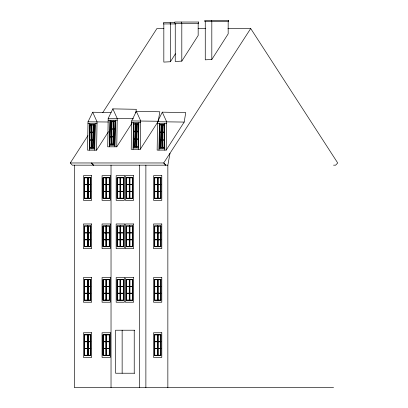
<?xml version="1.0" encoding="UTF-8"?>
<svg xmlns="http://www.w3.org/2000/svg" width="408" height="408" viewBox="0 0 408 408"><rect width="100%" height="100%" fill="white"/><g stroke="black" fill="none" stroke-linecap="round" stroke-linejoin="round"><path stroke-width="0.61" d="M111.078 112.567L92.677 112.226L88.006 121.808L87.552 150.169L96.589 150.169L108.477 131.651M89.393 150.169L89.821 123.568M91.27 148.002L91.652 124.404M92.937 148.002L93.315 124.404M94.748 150.169L95.171 123.568M96.589 150.169L97.043 121.808L92.677 112.226M135.747 112.858L136.328 109.303L112.853 108.875L108.181 118.453L107.727 146.814L116.764 146.814L132.049 123.007M109.568 146.814L109.997 120.217M111.45 144.646L111.828 121.054M113.113 144.646L113.49 121.054M114.923 146.814L115.352 120.217M116.764 146.814L117.218 118.453L112.853 108.875M131.672 120.926L131.218 149.287L140.26 149.287L158.258 121.252L159.824 111.777L136.349 111.348L131.672 120.926L158.258 121.252M133.064 149.287L133.487 122.691M134.941 147.12L135.318 123.527M136.609 147.12L136.986 123.527M138.414 149.287L138.842 122.691M140.26 149.287L140.714 120.926L136.349 111.348M157.6 121.742L157.146 150.103L166.184 150.103L184.186 122.069L185.747 112.593L162.272 112.164L157.6 121.742L184.186 122.069M158.987 150.103L159.416 123.507M160.864 147.941L161.247 124.343M162.532 147.941L162.909 124.343M164.342 150.103L164.766 123.507M166.184 150.103L166.637 121.742L162.272 112.164M167.851 387.6L167.851 165.169L170.003 153.245M163.827 23.929L163.827 62.098L170.386 61.741L175.496 53.739M175.251 23.302L175.251 61.475L181.81 61.118L198.166 35.511L198.166 23.302M205.26 21.67L205.26 59.838L211.818 59.481L228.169 33.874L228.169 21.67M167.851 165.169L72.298 165.169L70.288 162.965L87.893 135.65M102.739 112.618L156.937 28.524L163.909 28.524M333.565 165.169L335.636 165.169L337.712 162.965L250.711 28.524L163.71 162.965L165.781 165.169L163.741 162.965L70.288 162.965M174.706 22.659L163.368 22.659L163.368 23.929L175.858 23.929M198.12 28.524L205.724 28.524M227.899 28.524L250.711 28.524M108.181 118.453L133.513 118.754M108.156 120.217L117.193 120.217M88.006 121.808L108.324 122.012M131.646 122.691L140.684 122.691M157.57 123.507L166.612 123.507M87.975 123.568L97.017 123.568M109.594 145.488L114.944 145.488M133.084 147.956L138.434 147.956M159.008 148.777L164.363 148.777M89.413 148.838L94.768 148.838M87.485 177.847L84.476 177.847L84.476 184.421L87.485 184.421M90.816 177.847L87.802 177.847L87.802 184.421L90.816 184.421M109.431 177.847L103.097 177.847L103.097 184.421L109.431 184.421M120.207 177.847L117.198 177.847L117.198 184.421L120.207 184.421M123.532 177.847L120.523 177.847L120.523 184.421L123.532 184.421M157.6 177.847L154.586 177.847L154.586 184.421L157.6 184.421M160.925 177.847L157.916 177.847L157.916 184.421L160.925 184.421M87.485 184.712L84.476 184.712L84.476 191.291L87.485 191.291M90.816 184.712L87.802 184.712L87.802 191.291L90.816 191.291M109.431 184.712L103.097 184.712L103.097 191.291L109.431 191.291M120.207 184.712L117.198 184.712L117.198 191.291L120.207 191.291M123.532 184.712L120.523 184.712L120.523 191.291L123.532 191.291M157.6 184.712L154.586 184.712L154.586 191.291L157.6 191.291M160.925 184.712L157.916 184.712L157.916 191.291L160.925 191.291M87.485 191.582L84.476 191.582L84.476 198.161L87.485 198.161M90.816 191.582L87.802 191.582L87.802 198.161L90.816 198.161M109.431 191.582L103.097 191.582L103.097 198.161L109.431 198.161M120.207 191.582L117.198 191.582L117.198 198.161L120.207 198.161M123.532 191.582L120.523 191.582L120.523 198.161L123.532 198.161M157.6 191.582L154.586 191.582L154.586 198.161L157.6 198.161M160.925 191.582L157.916 191.582L157.916 198.161L160.925 198.161M87.485 226.149L84.476 226.149L84.476 232.728L87.485 232.728M90.816 226.149L87.802 226.149L87.802 232.728L90.816 232.728M109.431 226.149L103.097 226.149L103.097 232.728L109.431 232.728M120.207 226.149L117.198 226.149L117.198 232.728L120.207 232.728M123.532 226.149L120.523 226.149L120.523 232.728L123.532 232.728M157.6 226.149L154.586 226.149L154.586 232.728L157.6 232.728M160.925 226.149L157.916 226.149L157.916 232.728L160.925 232.728M87.485 233.019L84.476 233.019L84.476 239.593L87.485 239.593M90.816 233.019L87.802 233.019L87.802 239.593L90.816 239.593M109.431 233.019L103.097 233.019L103.097 239.593L109.431 239.593M120.207 233.019L117.198 233.019L117.198 239.593L120.207 239.593M123.532 233.019L120.523 233.019L120.523 239.593L123.532 239.593M157.6 233.019L154.586 233.019L154.586 239.593L157.6 239.593M160.925 233.019L157.916 233.019L157.916 239.593L160.925 239.593M87.485 239.884L84.476 239.884L84.476 246.463L87.485 246.463M90.816 239.884L87.802 239.884L87.802 246.463L90.816 246.463M109.431 239.884L103.097 239.884L103.097 246.463L109.431 246.463M120.207 239.884L117.198 239.884L117.198 246.463L120.207 246.463M123.532 239.884L120.523 239.884L120.523 246.463L123.532 246.463M157.6 239.884L154.586 239.884L154.586 246.463L157.6 246.463M160.925 239.884L157.916 239.884L157.916 246.463L160.925 246.463M87.485 279.725L84.476 279.725L84.476 286.304L87.485 286.304M90.816 279.725L87.802 279.725L87.802 286.304L90.816 286.304M109.431 279.725L103.097 279.725L103.097 286.304L109.431 286.304M120.207 279.725L117.198 279.725L117.198 286.304L120.207 286.304M123.532 279.725L120.523 279.725L120.523 286.304L123.532 286.304M157.6 279.725L154.586 279.725L154.586 286.304L157.6 286.304M160.925 279.725L157.916 279.725L157.916 286.304L160.925 286.304M87.485 286.595L84.476 286.595L84.476 293.168L87.485 293.168M90.816 286.595L87.802 286.595L87.802 293.168L90.816 293.168M109.431 286.595L103.097 286.595L103.097 293.168L109.431 293.168M120.207 286.595L117.198 286.595L117.198 293.168L120.207 293.168M123.532 286.595L120.523 286.595L120.523 293.168L123.532 293.168M157.6 286.595L154.586 286.595L154.586 293.168L157.6 293.168M160.925 286.595L157.916 286.595L157.916 293.168L160.925 293.168M87.485 293.459L84.476 293.459L84.476 300.038L87.485 300.038M90.816 293.459L87.802 293.459L87.802 300.038L90.816 300.038M109.431 293.459L103.097 293.459L103.097 300.038L109.431 300.038M120.207 293.459L117.198 293.459L117.198 300.038L120.207 300.038M123.532 293.459L120.523 293.459L120.523 300.038L123.532 300.038M157.6 293.459L154.586 293.459L154.586 300.038L157.6 300.038M160.925 293.459L157.916 293.459L157.916 300.038L160.925 300.038M134.579 330.22L115.561 330.22L115.561 373.223L134.579 373.223M87.485 334.937L84.476 334.937L84.476 341.511L87.485 341.511M90.816 334.937L87.802 334.937L87.802 341.511L90.816 341.511M109.431 334.937L103.097 334.937L103.097 341.511L109.431 341.511M157.6 334.937L154.586 334.937L154.586 341.511L157.6 341.511M160.925 334.937L157.916 334.937L157.916 341.511L160.925 341.511M87.485 341.802L84.476 341.802L84.476 348.381L87.485 348.381M90.816 341.802L87.802 341.802L87.802 348.381L90.816 348.381M109.431 341.802L103.097 341.802L103.097 348.381L109.431 348.381M157.6 341.802L154.586 341.802L154.586 348.381L157.6 348.381M160.925 341.802L157.916 341.802L157.916 348.381L160.925 348.381M87.485 348.672L84.476 348.672L84.476 355.246L87.485 355.246M90.816 348.672L87.802 348.672L87.802 355.246L90.816 355.246M109.431 348.672L103.097 348.672L103.097 355.246L109.431 355.246M157.6 348.672L154.586 348.672L154.586 355.246L157.6 355.246M160.925 348.672L157.916 348.672L157.916 355.246L160.925 355.246M333.565 387.6L74.353 387.6L74.353 165.169M93.422 165.169L91.351 162.965L93.437 165.169M211.818 21.67L211.818 59.481M211.625 20.4L211.625 21.67M181.81 23.302L181.81 61.118M181.616 22.037L181.616 23.302M170.386 23.929L170.386 61.741M170.192 22.659L170.192 23.929M160.762 177.847L160.762 184.421M160.762 184.712L160.762 191.291M160.762 191.582L160.762 198.161M160.762 226.149L160.762 232.728M160.762 233.019L160.762 239.593M160.762 239.884L160.762 246.463M160.762 279.725L160.762 286.304M160.762 286.595L160.762 293.168M160.762 293.459L160.762 300.038M160.762 334.937L160.762 341.511M160.762 341.802L160.762 348.381M160.762 348.672L160.762 355.246M158.08 177.847L158.08 184.421M158.08 184.712L158.08 191.291M158.08 191.582L158.08 198.161M158.08 226.149L158.08 232.728M158.08 233.019L158.08 239.593M158.08 239.884L158.08 246.463M158.08 279.725L158.08 286.304M158.08 286.595L158.08 293.168M158.08 293.459L158.08 300.038M158.08 334.937L158.08 341.511M158.08 341.802L158.08 348.381M158.08 348.672L158.08 355.246M157.432 177.847L157.432 184.421M157.432 184.712L157.432 191.291M157.432 191.582L157.432 198.161M157.432 226.149L157.432 232.728M157.432 233.019L157.432 239.593M157.432 239.884L157.432 246.463M157.432 279.725L157.432 286.304M157.432 286.595L157.432 293.168M157.432 293.459L157.432 300.038M157.432 334.937L157.432 341.511M157.432 341.802L157.432 348.381M157.432 348.672L157.432 355.246M154.754 177.847L154.754 184.421M154.754 184.712L154.754 191.291M154.754 191.582L154.754 198.161M154.754 226.149L154.754 232.728M154.754 233.019L154.754 239.593M154.754 239.884L154.754 246.463M154.754 279.725L154.754 286.304M154.754 286.595L154.754 293.168M154.754 293.459L154.754 300.038M154.754 334.937L154.754 341.511M154.754 341.802L154.754 348.381M154.754 348.672L154.754 355.246M145.88 165.169L145.88 387.6M139.306 165.169L139.306 387.6M134.227 330.22L134.227 373.223M132.59 177.847L132.59 184.421M132.59 184.712L132.59 191.291M132.59 191.582L132.59 198.161M132.59 226.149L132.59 232.728M132.59 233.019L132.59 239.593M132.59 239.884L132.59 246.463M132.59 279.725L132.59 286.304M132.59 286.595L132.59 293.168M132.59 293.459L132.59 300.038M129.907 177.847L129.907 184.421M129.907 184.712L129.907 191.291M129.907 191.582L129.907 198.161M129.907 226.149L129.907 232.728M129.907 233.019L129.907 239.593M129.907 239.884L129.907 246.463M129.907 279.725L129.907 286.304M129.907 286.595L129.907 293.168M129.907 293.459L129.907 300.038M129.265 177.847L129.265 184.421M129.265 184.712L129.265 191.291M129.265 191.582L129.265 198.161M129.265 226.149L129.265 232.728M129.265 233.019L129.265 239.593M129.265 239.884L129.265 246.463M129.265 279.725L129.265 286.304M129.265 286.595L129.265 293.168M129.265 293.459L129.265 300.038M126.582 177.847L126.582 184.421M126.582 184.712L126.582 191.291M126.582 191.582L126.582 198.161M126.582 226.149L126.582 232.728M126.582 233.019L126.582 239.593M126.582 239.884L126.582 246.463M126.582 279.725L126.582 286.304M126.582 286.595L126.582 293.168M126.582 293.459L126.582 300.038M123.369 177.847L123.369 184.421M123.369 184.712L123.369 191.291M123.369 191.582L123.369 198.161M123.369 226.149L123.369 232.728M123.369 233.019L123.369 239.593M123.369 239.884L123.369 246.463M123.369 279.725L123.369 286.304M123.369 286.595L123.369 293.168M123.369 293.459L123.369 300.038M122.14 330.22L122.14 373.223M120.686 177.847L120.686 184.421M120.686 184.712L120.686 191.291M120.686 191.582L120.686 198.161M120.686 226.149L120.686 232.728M120.686 233.019L120.686 239.593M120.686 239.884L120.686 246.463M120.686 279.725L120.686 286.304M120.686 286.595L120.686 293.168M120.686 293.459L120.686 300.038M120.044 177.847L120.044 184.421M120.044 184.712L120.044 191.291M120.044 191.582L120.044 198.161M120.044 226.149L120.044 232.728M120.044 233.019L120.044 239.593M120.044 239.884L120.044 246.463M120.044 279.725L120.044 286.304M120.044 286.595L120.044 293.168M120.044 293.459L120.044 300.038M117.693 177.847L117.693 184.421M117.693 184.712L117.693 191.291M117.693 191.582L117.693 198.161M117.693 226.149L117.693 232.728M117.693 233.019L117.693 239.593M117.693 239.884L117.693 246.463M117.693 279.725L117.693 286.304M117.693 286.595L117.693 293.168M117.693 293.459L117.693 300.038M117.361 177.847L117.361 184.421M117.361 184.712L117.361 191.291M117.361 191.582L117.361 198.161M117.361 226.149L117.361 232.728M117.361 233.019L117.361 239.593M117.361 239.884L117.361 246.463M117.361 279.725L117.361 286.304M117.361 286.595L117.361 293.168M117.361 293.459L117.361 300.038M111.032 165.169L111.032 387.6M109.267 177.847L109.267 184.421M109.267 184.712L109.267 191.291M109.267 191.582L109.267 198.161M109.267 226.149L109.267 232.728M109.267 233.019L109.267 239.593M109.267 239.884L109.267 246.463M109.267 279.725L109.267 286.304M109.267 286.595L109.267 293.168M109.267 293.459L109.267 300.038M109.267 334.937L109.267 341.511M109.267 341.802L109.267 348.381M109.267 348.672L109.267 355.246M106.585 177.847L106.585 184.421M106.585 184.712L106.585 191.291M106.585 191.582L106.585 198.161M106.585 226.149L106.585 232.728M106.585 233.019L106.585 239.593M106.585 239.884L106.585 246.463M106.585 279.725L106.585 286.304M106.585 286.595L106.585 293.168M106.585 293.459L106.585 300.038M106.585 334.937L106.585 341.511M106.585 341.802L106.585 348.381M106.585 348.672L106.585 355.246M106.422 177.847L106.422 184.421M106.422 184.712L106.422 191.291M106.422 191.582L106.422 198.161M106.422 226.149L106.422 232.728M106.422 233.019L106.422 239.593M106.422 239.884L106.422 246.463M106.422 279.725L106.422 286.304M106.422 286.595L106.422 293.168M106.422 293.459L106.422 300.038M106.422 334.937L106.422 341.511M106.422 341.802L106.422 348.381M106.422 348.672L106.422 355.246M105.942 177.847L105.942 184.421M105.942 184.712L105.942 191.291M105.942 191.582L105.942 198.161M105.942 226.149L105.942 232.728M105.942 233.019L105.942 239.593M105.942 239.884L105.942 246.463M105.942 279.725L105.942 286.304M105.942 286.595L105.942 293.168M105.942 293.459L105.942 300.038M105.942 334.937L105.942 341.511M105.942 341.802L105.942 348.381M105.942 348.672L105.942 355.246M103.26 177.847L103.26 184.421M103.26 184.712L103.26 191.291M103.26 191.582L103.26 198.161M103.26 226.149L103.26 232.728M103.26 233.019L103.26 239.593M103.26 239.884L103.26 246.463M103.26 279.725L103.26 286.304M103.26 286.595L103.26 293.168M103.26 293.459L103.26 300.038M103.26 334.937L103.26 341.511M103.26 341.802L103.26 348.381M103.26 348.672L103.26 355.246M90.647 177.847L90.647 184.421M90.647 184.712L90.647 191.291M90.647 191.582L90.647 198.161M90.647 226.149L90.647 232.728M90.647 233.019L90.647 239.593M90.647 239.884L90.647 246.463M90.647 279.725L90.647 286.304M90.647 286.595L90.647 293.168M90.647 293.459L90.647 300.038M90.647 334.937L90.647 341.511M90.647 341.802L90.647 348.381M90.647 348.672L90.647 355.246M88.296 177.847L88.296 184.421M88.296 184.712L88.296 191.291M88.296 191.582L88.296 198.161M88.296 226.149L88.296 232.728M88.296 233.019L88.296 239.593M88.296 239.884L88.296 246.463M88.296 279.725L88.296 286.304M88.296 286.595L88.296 293.168M88.296 293.459L88.296 300.038M88.296 334.937L88.296 341.511M88.296 341.802L88.296 348.381M88.296 348.672L88.296 355.246M87.97 177.847L87.97 184.421M87.97 184.712L87.97 191.291M87.97 191.582L87.97 198.161M87.97 226.149L87.97 232.728M87.97 233.019L87.97 239.593M87.97 239.884L87.97 246.463M87.97 279.725L87.97 286.304M87.97 286.595L87.97 293.168M87.97 293.459L87.97 300.038M87.97 334.937L87.97 341.511M87.97 341.802L87.97 348.381M87.97 348.672L87.97 355.246M87.322 177.847L87.322 184.421M87.322 184.712L87.322 191.291M87.322 191.582L87.322 198.161M87.322 226.149L87.322 232.728M87.322 233.019L87.322 239.593M87.322 239.884L87.322 246.463M87.322 279.725L87.322 286.304M87.322 286.595L87.322 293.168M87.322 293.459L87.322 300.038M87.322 334.937L87.322 341.511M87.322 341.802L87.322 348.381M87.322 348.672L87.322 355.246M84.64 177.847L84.64 184.421M84.64 184.712L84.64 191.291M84.64 191.582L84.64 198.161M84.64 226.149L84.64 232.728M84.64 233.019L84.64 239.593M84.64 239.884L84.64 246.463M84.64 279.725L84.64 286.304M84.64 286.595L84.64 293.168M84.64 293.459L84.64 300.038M84.64 334.937L84.64 341.511M84.64 341.802L84.64 348.381M84.64 348.672L84.64 355.246M89.984 124.404L89.607 148.002L94.605 148.002L94.982 124.404L89.984 124.404M89.872 140.357L89.76 147.334L91.142 147.334L91.254 140.357L89.872 140.357M89.995 132.717L89.882 139.689L91.264 139.689L91.377 132.717L89.995 132.717M90.117 125.072L90.005 132.049L91.387 132.049L91.499 125.072L90.117 125.072M91.535 140.357L91.423 147.334L92.805 147.334L92.917 140.357L91.535 140.357M91.657 132.717L91.545 139.689L92.927 139.689L93.039 132.717L91.657 132.717M91.78 125.072L91.667 132.049L93.055 132.049L93.162 125.072L91.78 125.072M93.203 140.357L93.09 147.334L94.472 147.334L94.585 140.357L93.203 140.357M93.325 132.717L93.213 139.689L94.595 139.689L94.707 132.717L93.325 132.717M93.447 125.072L93.335 132.049L94.717 132.049L94.829 125.072L93.447 125.072M110.16 121.054L109.783 144.646L114.781 144.646L115.158 121.054L110.16 121.054M110.048 137.006L109.936 143.978L111.318 143.978L111.43 137.006L110.048 137.006M110.17 129.362L110.058 136.338L111.44 136.338L111.552 129.362L110.17 129.362M110.293 121.722L110.18 128.693L111.562 128.693L111.675 121.722L110.293 121.722M111.71 137.006L111.603 143.978L112.985 143.978L113.098 137.006L111.71 137.006M111.833 129.362L111.726 136.338L113.108 136.338L113.22 129.362L111.833 129.362M111.955 121.722L111.848 128.693L113.23 128.693L113.342 121.722L111.955 121.722M113.378 137.006L113.266 143.978L114.648 143.978L114.76 137.006L113.378 137.006M113.501 129.362L113.388 136.338L114.77 136.338L114.883 129.362L113.501 129.362M113.623 121.722L113.511 128.693L114.893 128.693L115.005 121.722L113.623 121.722M133.651 123.527L133.273 147.12L138.271 147.12L138.649 123.527L133.651 123.527M133.538 139.48L133.426 146.452L134.808 146.452L134.921 139.48L133.538 139.48M133.661 131.835L133.549 138.812L134.931 138.812L135.043 131.835L133.661 131.835M133.783 124.195L133.671 131.167L135.053 131.167L135.165 124.195L133.783 124.195M135.206 139.48L135.094 146.452L136.476 146.452L136.588 139.48L135.206 139.48M135.329 131.835L135.216 138.812L136.598 138.812L136.711 131.835L135.329 131.835M135.451 124.195L135.339 131.167L136.721 131.167L136.833 124.195L135.451 124.195M136.869 139.48L136.756 146.452L138.144 146.452L138.251 139.48L136.869 139.48M136.991 131.835L136.879 138.812L138.266 138.812L138.373 131.835L136.991 131.835M137.114 124.195L137.006 131.167L138.389 131.167L138.496 124.195L137.114 124.195M159.579 124.343L159.202 147.941L164.2 147.941L164.577 124.343L159.579 124.343M159.467 140.296L159.355 147.268L160.737 147.268L160.849 140.296L159.467 140.296M159.589 132.656L159.477 139.628L160.859 139.628L160.971 132.656L159.589 132.656M159.712 125.011L159.599 131.983L160.981 131.983L161.094 125.011L159.712 125.011M161.129 140.296L161.017 147.268L162.399 147.268L162.511 140.296L161.129 140.296M161.252 132.656L161.14 139.628L162.522 139.628L162.634 132.656L161.252 132.656M161.374 125.011L161.262 131.983L162.644 131.983L162.756 125.011L161.374 125.011M162.797 140.296L162.685 147.268L164.067 147.268L164.179 140.296L162.797 140.296M162.919 132.656L162.807 139.628L164.189 139.628L164.302 132.656L162.919 132.656M163.042 125.011L162.93 131.983L164.312 131.983L164.424 125.011L163.042 125.011M228.628 20.4L204.801 20.4L204.801 21.67L228.628 21.67L228.628 20.4M198.625 22.037L174.797 22.037L174.797 23.302L198.625 23.302L198.625 22.037M91.678 175.669L83.451 175.669L83.451 200.333L91.678 200.333L91.678 175.669M110.298 175.669L102.066 175.669L102.066 200.333L110.298 200.333L110.298 175.669M124.399 175.669L116.168 175.669L116.168 200.333L124.399 200.333L124.399 175.669M133.615 175.669L125.389 175.669L125.389 200.333L133.615 200.333L133.615 175.669M161.787 175.669L153.561 175.669L153.561 200.333L161.787 200.333L161.787 175.669M87.46 177.556L84.339 177.556L84.339 198.446L87.46 198.446L87.46 177.556M90.785 177.556L87.664 177.556L87.664 198.446L90.785 198.446L90.785 177.556M106.08 177.556L102.959 177.556L102.959 198.446L106.08 198.446L106.08 177.556M109.405 177.556L106.284 177.556L106.284 198.446L109.405 198.446L109.405 177.556M120.181 177.556L117.06 177.556L117.06 198.446L120.181 198.446L120.181 177.556M123.507 177.556L120.386 177.556L120.386 198.446L123.507 198.446L123.507 177.556M129.402 177.556L126.281 177.556L126.281 198.446L129.402 198.446L129.402 177.556M132.727 177.556L129.606 177.556L129.606 198.446L132.727 198.446L132.727 177.556M157.57 177.556L154.454 177.556L154.454 198.446L157.57 198.446L157.57 177.556M160.895 177.556L157.779 177.556L157.779 198.446L160.895 198.446L160.895 177.556M129.428 177.847L126.419 177.847L126.419 184.421L129.428 184.421L129.428 177.847M132.753 177.847L129.744 177.847L129.744 184.421L132.753 184.421L132.753 177.847M129.428 184.712L126.419 184.712L126.419 191.291L129.428 191.291L129.428 184.712M132.753 184.712L129.744 184.712L129.744 191.291L132.753 191.291L132.753 184.712M129.428 191.582L126.419 191.582L126.419 198.161L129.428 198.161L129.428 191.582M132.753 191.582L129.744 191.582L129.744 198.161L132.753 198.161L132.753 191.582M91.678 223.972L83.451 223.972L83.451 248.64L91.678 248.64L91.678 223.972M110.298 223.972L102.066 223.972L102.066 248.64L110.298 248.64L110.298 223.972M124.399 223.972L116.168 223.972L116.168 248.64L124.399 248.64L124.399 223.972M133.615 223.972L125.389 223.972L125.389 248.64L133.615 248.64L133.615 223.972M161.787 223.972L153.561 223.972L153.561 248.64L161.787 248.64L161.787 223.972M87.46 225.859L84.339 225.859L84.339 246.753L87.46 246.753L87.46 225.859M90.785 225.859L87.664 225.859L87.664 246.753L90.785 246.753L90.785 225.859M106.08 225.859L102.959 225.859L102.959 246.753L106.08 246.753L106.08 225.859M109.405 225.859L106.284 225.859L106.284 246.753L109.405 246.753L109.405 225.859M120.181 225.859L117.06 225.859L117.06 246.753L120.181 246.753L120.181 225.859M123.507 225.859L120.386 225.859L120.386 246.753L123.507 246.753L123.507 225.859M129.402 225.859L126.281 225.859L126.281 246.753L129.402 246.753L129.402 225.859M132.727 225.859L129.606 225.859L129.606 246.753L132.727 246.753L132.727 225.859M157.57 225.859L154.454 225.859L154.454 246.753L157.57 246.753L157.57 225.859M160.895 225.859L157.779 225.859L157.779 246.753L160.895 246.753L160.895 225.859M129.428 226.149L126.419 226.149L126.419 232.728L129.428 232.728L129.428 226.149M132.753 226.149L129.744 226.149L129.744 232.728L132.753 232.728L132.753 226.149M129.428 233.019L126.419 233.019L126.419 239.593L129.428 239.593L129.428 233.019M132.753 233.019L129.744 233.019L129.744 239.593L132.753 239.593L132.753 233.019M129.428 239.884L126.419 239.884L126.419 246.463L129.428 246.463L129.428 239.884M132.753 239.884L129.744 239.884L129.744 246.463L132.753 246.463L132.753 239.884M91.678 277.547L83.451 277.547L83.451 302.216L91.678 302.216L91.678 277.547M110.298 277.547L102.066 277.547L102.066 302.216L110.298 302.216L110.298 277.547M124.399 277.547L116.168 277.547L116.168 302.216L124.399 302.216L124.399 277.547M133.615 277.547L125.389 277.547L125.389 302.216L133.615 302.216L133.615 277.547M161.787 277.547L153.561 277.547L153.561 302.216L161.787 302.216L161.787 277.547M87.46 279.434L84.339 279.434L84.339 300.329L87.46 300.329L87.46 279.434M90.785 279.434L87.664 279.434L87.664 300.329L90.785 300.329L90.785 279.434M106.08 279.434L102.959 279.434L102.959 300.329L106.08 300.329L106.08 279.434M109.405 279.434L106.284 279.434L106.284 300.329L109.405 300.329L109.405 279.434M120.181 279.434L117.06 279.434L117.06 300.329L120.181 300.329L120.181 279.434M123.507 279.434L120.386 279.434L120.386 300.329L123.507 300.329L123.507 279.434M129.402 279.434L126.281 279.434L126.281 300.329L129.402 300.329L129.402 279.434M132.727 279.434L129.606 279.434L129.606 300.329L132.727 300.329L132.727 279.434M157.57 279.434L154.454 279.434L154.454 300.329L157.57 300.329L157.57 279.434M160.895 279.434L157.779 279.434L157.779 300.329L160.895 300.329L160.895 279.434M129.428 279.725L126.419 279.725L126.419 286.304L129.428 286.304L129.428 279.725M132.753 279.725L129.744 279.725L129.744 286.304L132.753 286.304L132.753 279.725M129.428 286.595L126.419 286.595L126.419 293.168L129.428 293.168L129.428 286.595M132.753 286.595L129.744 286.595L129.744 293.168L132.753 293.168L132.753 286.595M129.428 293.459L126.419 293.459L126.419 300.038L129.428 300.038L129.428 293.459M132.753 293.459L129.744 293.459L129.744 300.038L132.753 300.038L132.753 293.459M91.678 332.76L83.451 332.76L83.451 357.423L91.678 357.423L91.678 332.76M110.298 332.76L102.066 332.76L102.066 357.423L110.298 357.423L110.298 332.76M161.787 332.76L153.561 332.76L153.561 357.423L161.787 357.423L161.787 332.76M87.46 334.647L84.339 334.647L84.339 355.536L87.46 355.536L87.46 334.647M90.785 334.647L87.664 334.647L87.664 355.536L90.785 355.536L90.785 334.647M106.08 334.647L102.959 334.647L102.959 355.536L106.08 355.536L106.08 334.647M109.405 334.647L106.284 334.647L106.284 355.536L109.405 355.536L109.405 334.647M157.57 334.647L154.454 334.647L154.454 355.536L157.57 355.536L157.57 334.647M160.895 334.647L157.779 334.647L157.779 355.536L160.895 355.536L160.895 334.647"/></g></svg>
